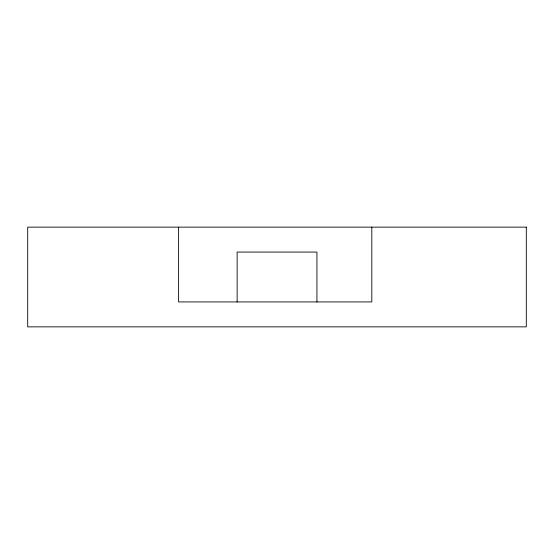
<?xml version="1.0" encoding="UTF-8"?>
<svg xmlns="http://www.w3.org/2000/svg" width="554" height="554" viewBox="0 0 554 554"><rect width="100%" height="100%" fill="white"/><g stroke="black" fill="none" stroke-linecap="round" stroke-linejoin="round"><path stroke-width="0.83" d="M371.817 227.14L371.817 301.93L178.61 301.93L178.61 227.14M316.936 301.93L316.936 252.07L237.133 252.07L237.133 301.93M526.3 227.14L27.7 227.14L27.7 326.86L526.3 326.86L526.3 227.14"/></g></svg>
